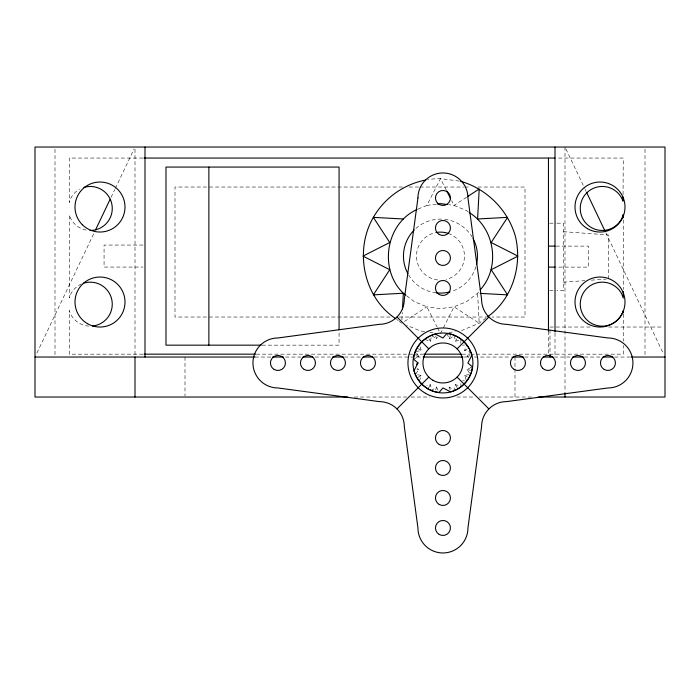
<?xml version="1.0" encoding="UTF-8"?>
<svg xmlns="http://www.w3.org/2000/svg" width="700" height="700" viewBox="0 0 700 700"><rect width="100%" height="100%" fill="white"/><g stroke="black" fill="none" stroke-linecap="round" stroke-linejoin="round"><path stroke-width="0.53" stroke-dasharray="3.5 2.62" d="M69.379 215.749L69.361 297.929L70.157 295.225A21.998 21.998 0 0 1 81.489 283.99M623.053 194.705L623.262 158.06L556.045 158.06M401.887 320.014L402.29 312.515M460.74 343.35L461.029 339.404M424.865 339.404L430.465 341.355L431.576 335.527L436.485 338.861L437.342 337.085M460.81 383.574L461.029 386.531L455.42 384.58L454.309 390.408L449.4 387.074L448.543 388.85M435.706 389.97L436.485 387.074L431.576 390.408L430.465 384.58L426.729 385.884M446.819 333.524L449.4 338.861L450.441 334.994M419.379 381.045L421.33 375.445L415.502 374.334L418.836 369.425L417.06 368.567M468.834 357.368L467.049 356.51L470.383 351.601L464.555 350.49L466.506 344.89M36.881 353.089L94.159 232.811M111.055 197.312L114.809 189.429M115.281 188.44L134.059 149.004M418.11 209.037L426.869 205.406L440.457 178.614L460.521 181.256M440.457 333.611L442.89 328.834M443.371 327.871L454.046 306.828L466.707 301.578L477.584 293.239L478.87 291.567M428.47 388.045L430.465 384.58M449.4 338.861L454.309 335.527L455.42 341.355L456.925 338.756M485.966 318.045L479.211 323.234L461.501 330.566M466.629 197.199L454.046 205.406L448.823 204.715M404.408 321.475L426.869 306.828L440.457 308.613L454.046 306.828L479.211 323.234L477.584 293.239L479.727 293.352M417.865 377.449L421.33 375.445M464.555 350.49L467.154 348.985M413.499 359.091L418.836 356.51L415.502 351.601L421.33 350.49L420.035 346.754M466.183 380.118L464.555 375.445L470.383 374.334L467.049 369.425L472.395 366.844M455.42 341.355L459.156 340.051M416.902 369.941L418.836 369.425M467.049 356.51L469.945 355.731M426.869 205.406L436.284 204.164M448.91 332.5L455.236 331.669M462.56 345.179L464.537 345.03M563.456 282.188L584.885 280.639M591.316 280.175L606.314 279.09M142.975 158.06L69.256 158.06L69.256 202.501L70.429 198.931A21.998 21.998 0 0 1 79.476 189.289M402.5 187.031L175 187.031L175 317.03L391.562 317.03M409.062 187.031L418.906 187.031M420 187.031L463.75 187.031M464.844 187.031L470.312 187.031M477.969 187.031L525 187.031L525 317.03L492.188 317.03M549.535 223.186L555.957 223.186M557.034 223.186L563.456 223.186L563.456 290.684L557.034 290.684M142.975 245.061L104.064 245.061L104.064 267.067L142.975 267.067M556.028 246.111L588.464 246.111L588.464 267.111L556.028 267.111M549.535 290.684L555.957 290.684M399.219 317.03L486.719 317.03M590.144 327.031L549.999 327.031L549.999 354.891M608.589 327.031L662.83 327.031M262.036 345.161L339.062 345.161L339.062 332.054M142.975 354.165L69.256 354.165L69.335 310.441L69.729 312.051A21.998 21.998 0 0 0 88.725 326.113M256.27 354.165L413.219 354.165M414.024 354.165L423.859 354.165M462.114 354.165L469.936 354.165M470.855 354.165L475.387 354.165M476.324 354.165L623.262 354.165L623.254 345.485M255.054 357.035L271.425 357.035M285.53 357.035L300.886 357.035M315.035 357.035L330.356 357.035M344.54 357.035L360.929 357.035M374.01 357.035L422.118 357.035M463.505 357.035L469.105 357.035M474.416 357.035L511.525 357.035M524.615 357.035L540.986 357.035M554.339 357.035L571.699 357.035M584.281 357.035L601.624 357.035M614.635 357.035L631.365 357.035M354.366 397.031L406.875 397.031M411.119 397.031L429.844 397.031M456.951 397.031L474.688 397.031M479.062 397.031L532.262 397.031M563.456 231.682L608.457 234.938L608.457 278.933M462.56 380.756L464.537 380.905M424.629 331.529L420.402 330.969L406.63 325.264M429.905 332.22L433.072 332.64M415.94 355.731L418.836 356.51M467.049 369.425L470.916 370.466M417.865 348.486L421.33 350.49M464.555 375.445L467.154 376.95M468.387 211.934L466.707 210.648L454.046 205.406L451.623 200.62M406.683 295.803L414.207 301.578L426.869 306.828L437.062 326.918M396.637 319.34L398.335 320.635M399.175 321.283L401.713 323.234M428.969 338.756L430.465 341.355M455.42 384.58L457.424 388.045M446.285 190.094L440.457 178.614A77.499 77.499 0 0 0 427.691 179.673M437.553 327.871L439.486 331.704M436.485 387.074L439.066 392.411M565.941 149.004L584.719 188.44M585.191 189.429L586.128 191.398M605.841 232.811L663.119 353.089M435.706 335.965L436.485 338.861M449.4 387.074L450.179 389.97M623.245 314.037L623.254 341.145M644.997 149.222L644.997 357.035M623.262 219.852L623.262 289.398M564.996 147.035L564.996 391.624M555.004 332.973L555.004 357.035M548.459 331.284L548.459 354.165M514.999 357.035L514.999 367.841M514.999 368.926L514.999 397.031M185.001 357.035L185.001 395.955M135.004 149.222L135.004 355.941M55.002 149.222L55.002 355.941M86.188 230.081A21.998 21.998 0 0 1 69.501 215.749M448.289 233.424A24.001 24.001 0 0 1 446.04 279.457M437.736 279.956A24.001 24.001 0 0 1 435.899 232.549M475.912 266.717A37.004 37.004 0 0 1 451.062 291.559M436.17 292.863A37.004 37.004 0 0 1 408.415 274.61M415.852 228.48A37.004 37.004 0 0 1 443.678 219.258M444.754 219.362A37.004 37.004 0 0 1 472.5 237.615"/><path stroke-width="1.05" d="M623.044 196.857L623.017 201.162A21.998 21.998 0 0 0 589.837 190.304A21.998 21.998 0 0 0 587.939 225.164A21.998 21.998 0 0 0 622.099 217.98L623.262 214.419L623.262 217.683M402.465 309.304L403.34 293.239C378.516 269.579 385.639 223.492 417.13 209.44M95.567 229.845L110.119 199.29M417.988 362.967L414.006 370.72C417.235 381.964 427.219 391.361 439.066 392.411L442.942 387.922L450.695 391.904C461.948 388.675 471.336 378.691 472.395 366.844L467.898 362.967L471.879 355.215C468.65 343.971 458.666 334.574 446.819 333.524L442.942 338.012L435.19 334.031C423.946 337.26 414.549 347.244 413.499 359.091L417.988 362.967L416.491 364.262M480.148 289.887C500.727 267.68 495.04 228.287 469.219 212.572M396.979 408.931L428.803 377.108M457.082 348.828L488.906 317.004M487.655 316.75C512.566 299.014 522.576 265.248 515.322 236.057C507.815 209.816 486.754 188.764 460.521 181.256M467.53 196.612L479.211 189L477.584 218.986L507.579 217.367L491.173 242.524L517.956 256.113L491.173 269.701L507.579 294.866L480.795 293.414M437.325 204.024L440.457 203.612L447.781 204.575M144.06 158.06L554.969 158.06M548.459 246.111L554.951 246.111M548.459 267.111L554.951 267.111M260.951 345.161L165.987 345.161L165.987 167.064L339.062 167.064L339.062 329.866M144.06 354.165L255.544 354.165M424.13 354.165L461.213 354.165M35 357.035L254.931 357.035M272.51 357.035L283.43 357.035M303.012 357.035L312.891 357.035M332.535 357.035L343.455 357.035M363.099 357.035L372.916 357.035M423.124 357.035L462.551 357.035M512.61 357.035L523.53 357.035M543.174 357.035L552.991 357.035M572.609 357.035L583.476 357.035M603.041 357.035L612.824 357.035M631.304 357.035L665 357.035M347.821 397.031L35 397.031L35 147.035L665 147.035L665 397.031L538.125 397.031M403.34 218.986L373.345 217.367C354.139 250.556 363.326 297.404 395.797 318.692M405.842 295.164L403.34 293.239L373.345 294.866L389.751 269.701L362.959 256.113L389.751 242.524L373.345 217.367A77.499 77.499 0 0 1 425.582 180.058M396.979 317.004L428.803 348.828M457.082 377.108L488.906 408.931M446.766 191.048L450.651 198.704M586.6 192.386L604.905 230.834M623.245 312.953L623.245 310.783A21.998 21.998 0 0 1 590.441 322.717A21.998 21.998 0 0 1 587.396 287.945A21.998 21.998 0 0 1 621.775 294.009L623.262 298.086L623.262 291.567M564.996 392.709L564.996 397.031M555.004 147.035L555.004 331.879M549.999 354.891L549.999 357.035M548.459 158.06L548.459 331.284M208.88 167.064L208.88 345.161M144.996 147.035L144.996 357.035M135.004 357.035L135.004 397.031M83.265 283.308A21.998 21.998 0 0 1 111.755 299.486A21.998 21.998 0 0 1 92.566 326.043M83.886 187.407A21.998 21.998 0 0 1 112.044 205.362A21.998 21.998 0 0 1 90.011 230.466M436.922 232.374A24.001 24.001 0 0 1 448.289 233.424M473.025 238.543A37.004 37.004 0 0 1 476.464 264.652M450.039 291.856A37.004 37.004 0 0 1 436.17 292.863M407.899 273.683A37.004 37.004 0 0 1 414.295 229.95M417.944 197.969L404.303 299.329A24.999 24.999 0 0 1 379.304 324.328L277.944 337.969A24.999 24.999 0 0 0 252.945 362.967A24.999 24.999 0 0 0 277.944 387.966L379.304 401.608A24.999 24.999 0 0 1 404.303 426.606L417.944 527.966A24.999 24.999 0 0 0 442.942 552.965A24.999 24.999 0 0 0 467.941 527.966L481.582 426.606A24.999 24.999 0 0 1 506.581 401.608L607.941 387.966A24.999 24.999 0 0 0 632.94 362.967A24.999 24.999 0 0 0 607.941 337.969L506.581 324.328A24.999 24.999 0 0 1 481.582 299.329L467.941 197.969A24.999 24.999 0 0 0 442.942 172.97A24.999 24.999 0 0 0 417.944 197.969M574.192 369.46A7.499 7.499 0 0 0 585.445 362.967A7.499 7.499 0 0 0 574.192 356.475A7.499 7.499 0 0 0 574.192 369.46M427.963 388.911A29.96 29.96 0 0 0 472.903 362.967A29.96 29.96 0 0 0 427.963 337.024A29.96 29.96 0 0 0 427.963 388.911M425.442 393.277A35 35 0 0 0 477.942 362.967A35 35 0 0 0 425.442 332.658A35 35 0 0 0 425.442 393.277M542.64 368.27A7.499 7.499 0 0 0 555.188 364.91A7.499 7.499 0 0 0 546 355.723A7.499 7.499 0 0 0 542.64 368.27M514.194 369.46A7.499 7.499 0 0 0 525.446 362.967A7.499 7.499 0 0 0 514.194 356.475A7.499 7.499 0 0 0 514.194 369.46M604.196 369.46A7.499 7.499 0 0 0 615.44 362.967A7.499 7.499 0 0 0 604.196 356.475A7.499 7.499 0 0 0 604.196 369.46M432.941 380.284A20.002 20.002 0 0 0 462.945 362.967A20.002 20.002 0 0 0 432.941 345.651A20.002 20.002 0 0 0 432.941 380.284M304.194 369.46A7.499 7.499 0 0 0 315.446 362.967A7.499 7.499 0 0 0 304.194 356.475A7.499 7.499 0 0 0 304.194 369.46M334.197 369.46A7.499 7.499 0 0 0 345.441 362.967A7.499 7.499 0 0 0 334.197 356.475A7.499 7.499 0 0 0 334.197 369.46M364.192 369.46A7.499 7.499 0 0 0 375.445 362.967A7.499 7.499 0 0 0 364.192 356.475A7.499 7.499 0 0 0 364.192 369.46M274.19 369.46A7.499 7.499 0 0 0 285.442 362.967A7.499 7.499 0 0 0 274.19 356.475A7.499 7.499 0 0 0 274.19 369.46M439.197 234.465A7.499 7.499 0 0 0 450.441 227.964A7.499 7.499 0 0 0 439.197 221.471A7.499 7.499 0 0 0 439.197 234.465M439.197 264.46A7.499 7.499 0 0 0 450.441 257.967A7.499 7.499 0 0 0 439.197 251.475A7.499 7.499 0 0 0 439.197 264.46M439.197 294.464A7.499 7.499 0 0 0 450.441 287.971A7.499 7.499 0 0 0 439.197 281.47A7.499 7.499 0 0 0 439.197 294.464M437.64 203.271A7.499 7.499 0 0 0 450.188 199.911A7.499 7.499 0 0 0 441 190.724A7.499 7.499 0 0 0 437.64 203.271M439.197 504.464A7.499 7.499 0 0 0 450.441 497.971A7.499 7.499 0 0 0 439.197 491.47A7.499 7.499 0 0 0 439.197 504.464M439.197 474.46A7.499 7.499 0 0 0 450.441 467.968A7.499 7.499 0 0 0 439.197 461.475A7.499 7.499 0 0 0 439.197 474.46M439.197 444.465A7.499 7.499 0 0 0 450.441 437.964A7.499 7.499 0 0 0 439.197 431.471A7.499 7.499 0 0 0 439.197 444.465M439.197 534.459A7.499 7.499 0 0 0 450.441 527.966A7.499 7.499 0 0 0 439.197 521.474A7.499 7.499 0 0 0 439.197 534.459M587.501 323.68A24.999 24.999 0 0 0 625.004 302.033A24.999 24.999 0 0 0 587.501 280.385A24.999 24.999 0 0 0 587.501 323.68M587.501 228.681A24.999 24.999 0 0 0 625.004 207.034A24.999 24.999 0 0 0 587.501 185.377A24.999 24.999 0 0 0 587.501 228.681M87.5 323.68A24.999 24.999 0 0 0 125.003 302.033A24.999 24.999 0 0 0 87.5 280.385A24.999 24.999 0 0 0 87.5 323.68M82.32 224.709A24.999 24.999 0 0 0 124.145 213.5A24.999 24.999 0 0 0 93.529 182.884A24.999 24.999 0 0 0 82.32 224.709"/></g></svg>
